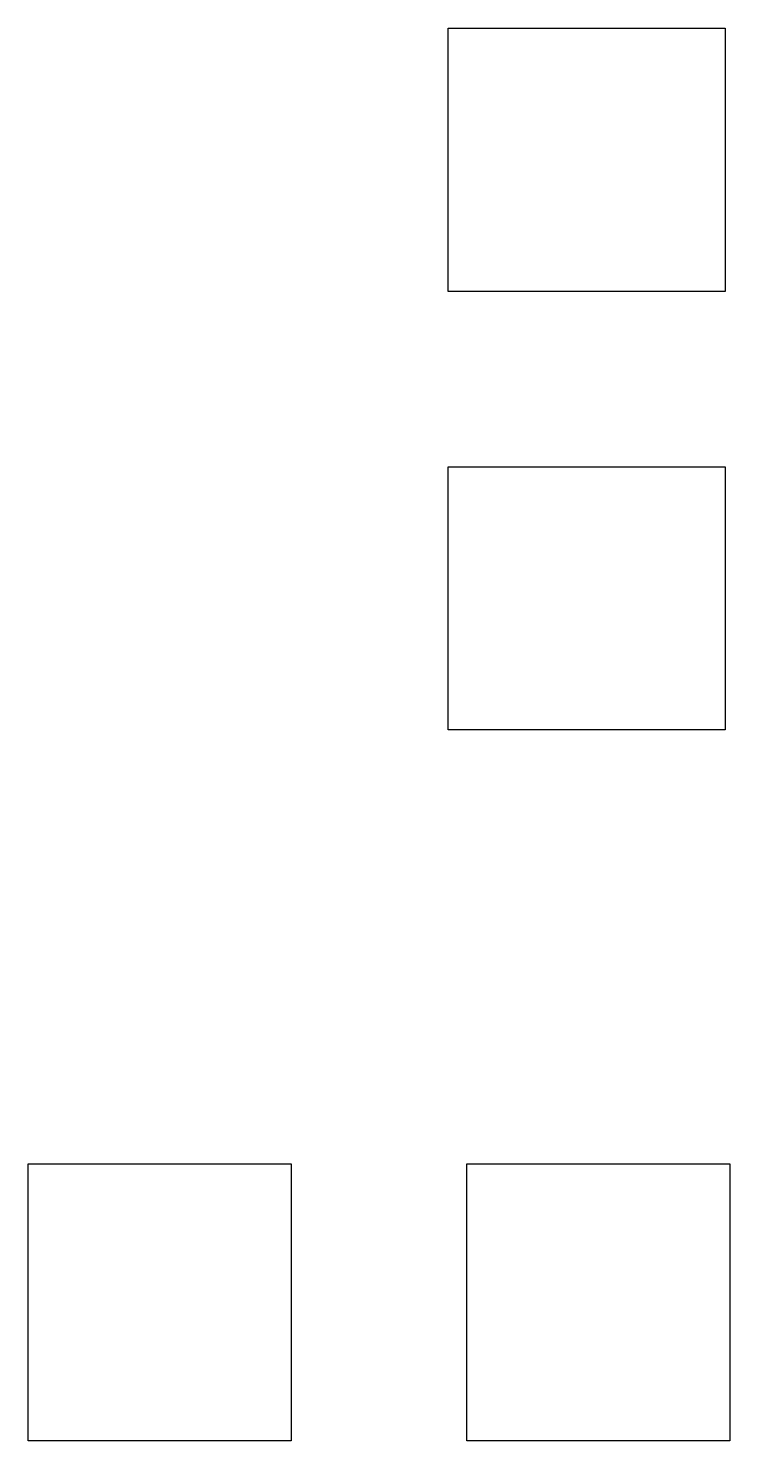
# Model space of a CAD drawing. Extents: x 138.5 to 147.82, y -82.17 to -75.08.
# Drawn here: x 144.78 to 147.82, y -81.2 to -75.08 of the extents above.
import ezdxf

# ---------------------------------------------------------------- set-up
doc = ezdxf.new("R2010")
doc.units = 0
doc.header["$MEASUREMENT"] = 0
doc.layers.add('BLACK', color=7, linetype='CONTINUOUS')

msp = doc.modelspace()

# ---------------------------------------------------------------- linework, layer by layer
at = {"layer": 'Black'}
for p, q in [((146.6, -76.22), (146.6, -75.08)), ((146.6, -75.08), (147.8, -75.08)), ((147.8, -75.08), (147.8, -76.22)), ((147.8, -76.22), (146.6, -76.22)), ((146.6, -78.12), (146.6, -76.98)), ((146.6, -76.98), (147.8, -76.98)), ((147.8, -76.98), (147.8, -78.12)), ((147.8, -78.12), (146.6, -78.12)), ((144.78, -81.2), (144.78, -80)), ((144.78, -80), (145.92, -80)), ((145.92, -80), (145.92, -81.2)), ((146.68, -81.2), (146.68, -80)), ((146.68, -80), (147.82, -80)), ((147.82, -80), (147.82, -81.2)), ((145.92, -81.2), (144.78, -81.2)), ((147.82, -81.2), (146.68, -81.2))]:
    msp.add_line(p, q, dxfattribs=at)

doc.saveas('drawing.dxf')
